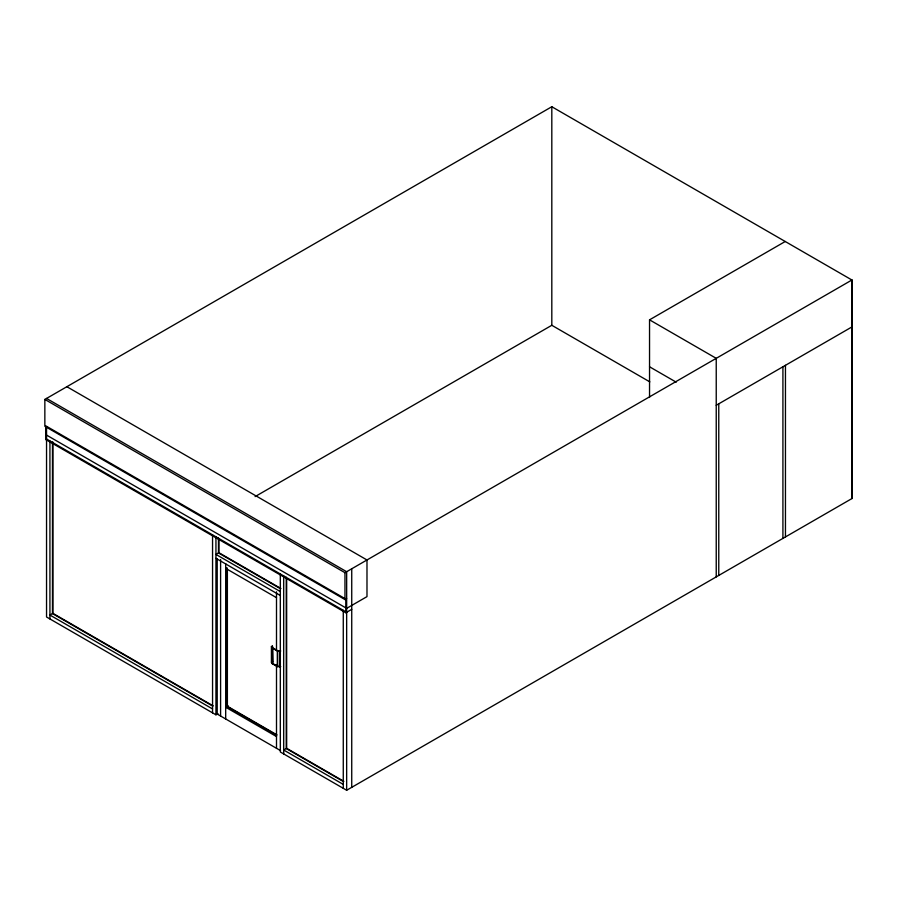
<?xml version="1.0" encoding="UTF-8"?>
<svg xmlns="http://www.w3.org/2000/svg" width="897" height="897" viewBox="0 0 897 897"><rect width="100%" height="100%" fill="white"/><g stroke="black" fill="none" stroke-linecap="round" stroke-linejoin="round"><path stroke-width="1.35" d="M346.657 598.579L344.964 599.555L44.85 426.288L44.85 399.423L551.812 106.732L851.915 279.999L851.915 498.553M351.736 609.343L345.805 612.763L345.805 599.073L45.702 425.806L45.702 439.496L46.543 439.003L346.657 612.27M52.979 613.29L49.929 615.05L212.555 708.933M255.096 496.602L551.812 325.286L649.832 381.887M280.896 588.488L218.902 552.698L215.942 554.413L280.312 591.572M649.54 397.472L649.54 319.837L785.234 241.495M44.85 399.423L344.964 572.69L852.15 279.864L852.15 498.429L346.657 790.268L280.312 751.966L280.312 573.968M280.739 666.639L277.341 666.639L272.262 663.702L271.421 662.233L271.421 646.591L272.262 646.098L272.688 661.986L272.105 662.334L272.789 663.511L277.666 666.336L280.312 666.393M272.105 662.334L272.105 646.681L272.688 646.345M272.105 646.681L272.789 647.869L277.666 650.684L280.312 650.74M271.421 646.591L272.262 648.049L277.341 650.987L280.739 650.987M716.232 405.287L851.915 326.945M271.421 662.233L272.688 661.986M228.219 705.76L225.685 707.228L276.5 736.56M46.543 426.68L46.543 617.001L215.942 714.808L217.971 713.631M286.748 748.255L283.699 750.015L343.271 784.404M649.54 319.837L716.232 358.34L716.232 576.894M649.54 366.783L676.215 382.178M66.871 386.708L366.985 559.975L366.985 596.628L346.657 608.357L46.543 435.09M46.543 398.447L346.657 571.714L346.657 790.268M45.702 439.496L345.805 612.763M280.469 588.735L218.476 552.944L218.476 538.043M215.942 558.326L280.312 595.485M225.685 568.35L276.5 597.682M276.982 734.89L227.378 706.242L227.378 568.754M276.556 735.136L226.952 706.488L226.952 567.61M213.094 705.827L52.901 613.335L52.901 442.03M343.843 781.321L286.659 748.3L286.659 578.397M212.667 706.062L52.474 613.582L52.474 442.277M343.428 781.556L286.244 748.547L286.244 577.242M280.559 750.643L217.209 714.068L217.209 558.988M785.458 365.314L785.458 536.933M782.913 366.783L782.913 538.391M718.766 403.818L718.766 575.437M551.812 106.732L551.812 325.286M351.736 568.776L351.736 787.342M344.964 572.69L344.964 599.555M343.271 610.319L343.271 788.317M283.699 575.93L283.699 753.928M279.886 651.48L279.886 667.121M279.729 651.076L279.729 666.729M277.666 650.684L277.666 666.336M277.341 650.987L277.341 666.639M276.5 591.818L276.5 650.493M276.5 664.475L276.5 748.3M272.789 647.869L272.789 663.511M272.262 646.098L272.262 663.702M225.685 563.652L225.685 718.957M220.595 559.549L220.595 716.03M218.902 539.153L218.902 552.698M215.942 536.81L215.942 714.808M212.555 534.847L212.555 712.846M49.929 440.965L49.929 618.964"/></g></svg>
